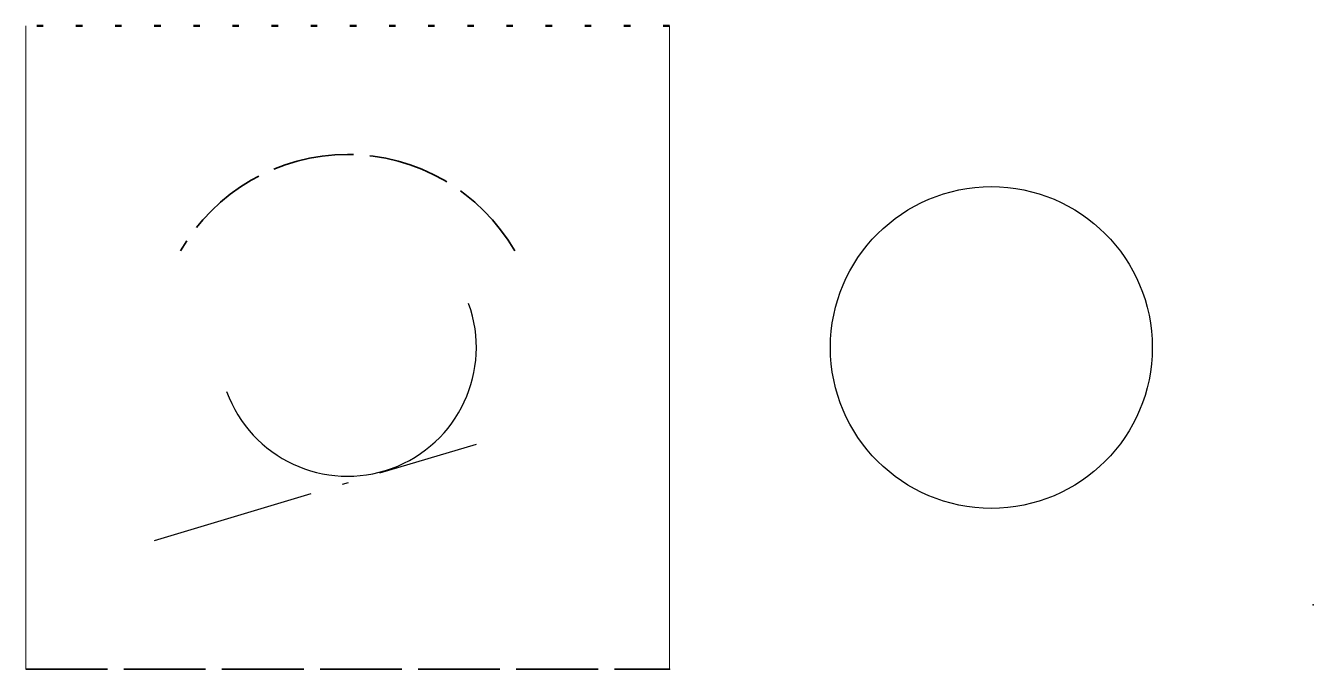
# Model space of a CAD drawing. Header units: metres. Extents: x 0 to 20, y 0 to 10.
import ezdxf

# ---------------------------------------------------------------- set-up
doc = ezdxf.new("R2010")
doc.units = ezdxf.units.M
for name, pattern in [('DASHDOT', [3.556, 2.54, -0.508, 0, -0.508]), ('DASHED', [1.524, 1.27, -0.254]), ('DOT', [0.508, 0, -0.508])]:
    doc.linetypes.add(name, pattern=pattern)
doc.layers.add('red', color=1, linetype='DASHED', lineweight=35)
doc.layers.add('thin', color=5, linetype='Continuous', lineweight=13)

msp = doc.modelspace()

# ---------------------------------------------------------------- linework, layer by layer
at = {"linetype": 'DOT', "lineweight": 50}
msp.add_line((10, 10), (0, 10), dxfattribs=at)
at = {"linetype": 'DASHDOT'}
msp.add_line((2, 2), (7, 3.5), dxfattribs=at)
at = {"color": 4}
msp.add_circle((15, 5), 2.5, dxfattribs=at)
msp.add_arc((5, 5), 2, 200, 20)
for p in [(20, 1), (10, 0)]:
    msp.add_point(p)
at = {"layer": 'red'}
msp.add_line((0, 0), (10, 0), dxfattribs=at)
msp.add_arc((5, 5), 3, 30, 150, dxfattribs=at)
at = {"layer": 'thin'}
msp.add_line((0, 10), (0, 0), dxfattribs=at)
at = {"layer": 'thin', "color": 2}
msp.add_line((10, 0), (10, 10), dxfattribs=at)

doc.saveas('drawing.dxf')
